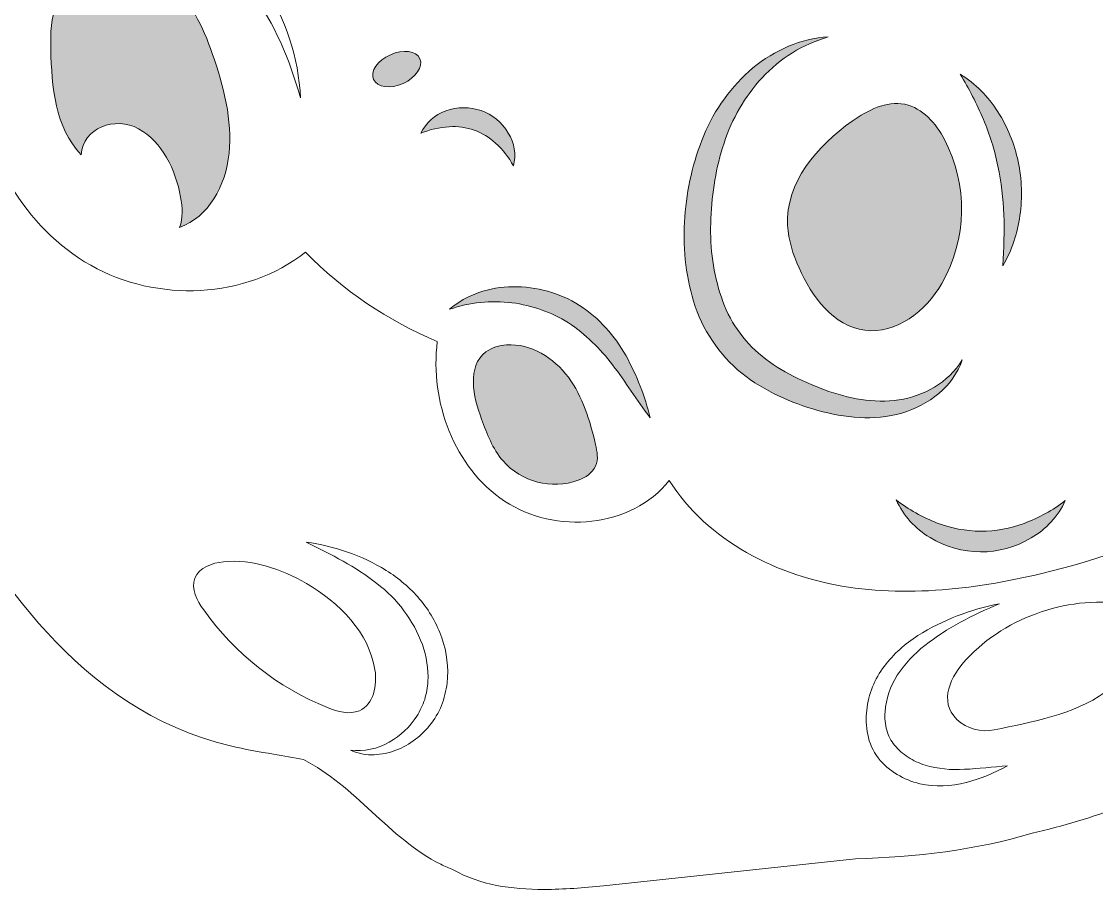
# Model space of a CAD drawing. Extents: x 0 to 872, y 0 to 1343.
# Drawn here: x 334.9 to 639.1, y 0 to 245.7 of the extents above; entities that cross this region are included whole.
import ezdxf

# ---------------------------------------------------------------- set-up
doc = ezdxf.new("R2010")
doc.units = 0
doc.header["$MEASUREMENT"] = 0
doc.layers.add('Layer 1', color=7, linetype='Continuous')

# ---------------------------------------------------------------- blocks, each defined once
blk = doc.blocks.new('block 4')
at = {"layer": 'Layer 1'}
h = blk.add_hatch(color=7, dxfattribs=at)
h.dxf.hatch_style = 2
edge = h.paths.add_edge_path()
edge.add_spline(control_points=[(376.33, 256.36), (369.33, 261.19), (362.15, 263.57), (355.06, 260.5), (351.72, 259.05), (346.88, 254.03), (345.06, 250.7), (343.06, 247), (343.06, 242.3), (343.17, 237.82), (343.41, 227.38), (344.4, 215.63), (351.75, 207.99), (352.22, 215.59), (361.41, 218.99), (368.04, 215.35), (374.67, 211.71), (378.55, 203.71), (379.91, 196.03), (380.43, 193.11), (380.65, 190.03), (379.64, 187.43), (387.76, 190.3), (392.7, 199.16), (393.64, 208.43), (394.58, 217.7), (392.12, 227.43), (388.88, 236.64), (386.25, 244.18), (382.68, 251.99), (376.33, 256.36)], knot_values=[0, 0, 0, 0, 1, 1, 1, 2, 2, 2, 3, 3, 3, 4, 4, 4, 5, 5, 5, 6, 6, 6, 7, 7, 7, 8, 8, 8, 9, 9, 9, 10, 10, 10, 10], degree=3, periodic=1)
h = blk.add_hatch(color=7, dxfattribs=at)
h.dxf.hatch_style = 2
edge = h.paths.add_edge_path()
edge.add_spline(control_points=[(594.52, 140.44), (597.55, 142.93), (599.85, 146.2), (601.16, 149.9), (597.16, 143.38), (590.16, 139.64), (583.16, 138.6), (576.16, 137.56), (568.9, 138.99), (562.16, 141.43), (555.38, 144.05), (548.71, 147.22), (543.52, 151.8), (538.3, 156.32), (534.5, 162.25), (532.58, 168.88), (530.48, 175.7), (529.62, 182.84), (530.03, 189.96), (530.24, 197.21), (531.49, 204.38), (533.72, 211.28), (535.95, 218.16), (539.63, 224.47), (544.51, 229.8), (549.56, 235.28), (556.02, 239.28), (563.19, 241.34), (555.52, 240.99), (548.03, 237.57), (541.91, 232.59), (535.81, 227.41), (531.04, 220.85), (528, 213.45), (524.98, 206.1), (523.16, 198.31), (522.62, 190.38), (521.96, 182.34), (522.8, 174.25), (525.09, 166.51), (527.55, 158.52), (532.3, 151.43), (538.75, 146.11), (541.96, 143.61), (545.43, 141.48), (549.12, 139.77), (552.7, 138.07), (556.42, 136.68), (560.24, 135.63), (567.82, 133.47), (576.16, 132.63), (584, 134.86), (587.86, 135.97), (591.44, 137.87), (594.52, 140.44)], knot_values=[0, 0, 0, 0, 1, 1, 1, 2, 2, 2, 3, 3, 3, 4, 4, 4, 5, 5, 5, 6, 6, 6, 7, 7, 7, 8, 8, 8, 9, 9, 9, 10, 10, 10, 11, 11, 11, 12, 12, 12, 13, 13, 13, 14, 14, 14, 15, 15, 15, 16, 16, 16, 17, 17, 17, 18, 18, 18, 18], degree=3, periodic=1)
h = blk.add_hatch(color=7, dxfattribs=at)
h.dxf.hatch_style = 2
edge = h.paths.add_edge_path()
edge.add_spline(control_points=[(439.28, 236.3), (435.66, 234.69), (433.54, 231.56), (434.54, 229.3), (435.54, 227.04), (439.28, 226.57), (442.9, 228.19), (446.52, 229.81), (448.64, 232.93), (447.64, 235.19), (446.64, 237.45), (442.89, 237.92), (439.28, 236.3)], knot_values=[0, 0, 0, 0, 1, 1, 1, 2, 2, 2, 3, 3, 3, 4, 4, 4, 4], degree=3, periodic=1)
h = blk.add_hatch(color=7, dxfattribs=at)
h.dxf.hatch_style = 2
edge = h.paths.add_edge_path()
edge.add_spline(control_points=[(617.49, 190.8), (618.21, 195.87), (618.03, 201.03), (616.98, 206.04), (615.94, 211.07), (613.98, 215.87), (611.21, 220.19), (608.5, 224.47), (604.87, 228.09), (600.59, 230.8), (603.07, 226.68), (605.26, 222.4), (607.15, 217.99), (608.93, 213.73), (610.3, 209.31), (611.25, 204.79), (612.19, 200.26), (612.75, 195.65), (612.91, 191.02), (613.12, 186.32), (612.91, 181.56), (612.67, 176.56), (615.19, 180.95), (616.83, 185.78), (617.49, 190.8)], knot_values=[0, 0, 0, 0, 1, 1, 1, 2, 2, 2, 3, 3, 3, 4, 4, 4, 5, 5, 5, 6, 6, 6, 7, 7, 7, 8, 8, 8, 8], degree=3, periodic=1)
h = blk.add_hatch(color=7, dxfattribs=at)
h.dxf.hatch_style = 2
edge = h.paths.add_edge_path()
edge.add_spline(control_points=[(463, 214.96), (465.24, 214.14), (467.3, 212.89), (469.06, 211.29), (471.09, 209.44), (472.8, 207.26), (474.12, 204.84), (474.95, 208), (474.42, 211.37), (472.67, 214.13), (469.06, 220.23), (461.6, 222.87), (454.95, 220.4), (451.85, 219.35), (449.31, 217.07), (447.95, 214.09), (450.49, 215.15), (453.2, 215.77), (455.95, 215.92), (458.34, 216.07), (460.74, 215.75), (463, 214.96)], knot_values=[0, 0, 0, 0, 1, 1, 1, 2, 2, 2, 3, 3, 3, 4, 4, 4, 5, 5, 5, 6, 6, 6, 7, 7, 7, 7], degree=3, periodic=1)
h = blk.add_hatch(color=7, dxfattribs=at)
h.dxf.hatch_style = 2
edge = h.paths.add_edge_path()
edge.add_spline(control_points=[(551.7, 187.98), (552.05, 183.82), (553.15, 179.75), (554.95, 175.98), (558.54, 167.78), (564.69, 159.5), (573.56, 158.3), (582.43, 157.1), (590.84, 163.73), (595.38, 171.54), (602.53, 184.12), (602.8, 199.46), (596.12, 212.29), (593.68, 216.86), (589.95, 221.23), (584.88, 222.29), (579.61, 223.35), (574.38, 220.56), (569.99, 217.48), (560.09, 210.53), (551.06, 200.05), (551.7, 187.98)], knot_values=[0, 0, 0, 0, 1, 1, 1, 2, 2, 2, 3, 3, 3, 4, 4, 4, 5, 5, 5, 6, 6, 6, 7, 7, 7, 7], degree=3, periodic=1)
h = blk.add_hatch(color=7, dxfattribs=at)
h.dxf.hatch_style = 2
edge = h.paths.add_edge_path()
edge.add_spline(control_points=[(492.84, 165.36), (487.18, 168.91), (480.62, 170.74), (473.94, 170.63), (467.4, 170.56), (460.79, 168.43), (456.06, 164.24), (461.72, 166.2), (467.76, 166.83), (473.7, 166.08), (479.38, 165.36), (484.83, 163.43), (489.7, 160.42), (494.49, 157.16), (498.71, 153.13), (502.17, 148.48), (505.83, 143.77), (509.07, 138.48), (512.81, 133.48), (511.34, 139.61), (509.04, 145.51), (505.98, 151.02), (502.83, 156.8), (498.32, 161.72), (492.84, 165.36)], knot_values=[0, 0, 0, 0, 1, 1, 1, 2, 2, 2, 3, 3, 3, 4, 4, 4, 5, 5, 5, 6, 6, 6, 7, 7, 7, 8, 8, 8, 8], degree=3, periodic=1)
h = blk.add_hatch(color=7, dxfattribs=at)
h.dxf.hatch_style = 2
edge = h.paths.add_edge_path()
edge.add_spline(control_points=[(489.66, 144.99), (485.56, 150.5), (479.03, 154.6), (472.18, 154.16), (470.07, 154.08), (468.04, 153.38), (466.32, 152.16), (460.88, 148.03), (462.72, 139.56), (465.09, 133.16), (466.62, 129.01), (468.21, 124.77), (471.09, 121.39), (476.4, 115.33), (484.88, 113.13), (492.47, 115.85), (494.47, 116.62), (496.47, 117.85), (497.37, 119.85), (498.27, 121.85), (497.78, 123.96), (497.37, 126), (495.77, 132.73), (493.75, 139.48), (489.66, 144.99)], knot_values=[0, 0, 0, 0, 1, 1, 1, 2, 2, 2, 3, 3, 3, 4, 4, 4, 5, 5, 5, 6, 6, 6, 7, 7, 7, 8, 8, 8, 8], degree=3, periodic=1)
h = blk.add_hatch(color=7, dxfattribs=at)
h.dxf.hatch_style = 2
edge = h.paths.add_edge_path()
edge.add_spline(control_points=[(606.35, 101.41), (602.15, 101.45), (598, 102.24), (594.08, 103.73), (589.9, 105.32), (585.98, 107.53), (582.46, 110.28), (584.47, 105.82), (587.82, 102.09), (592.04, 99.61), (600.81, 94.25), (611.83, 94.21), (620.65, 99.49), (624.9, 101.93), (628.28, 105.63), (630.32, 110.08), (626.78, 107.36), (622.84, 105.18), (618.65, 103.63), (614.71, 102.17), (610.55, 101.42), (606.35, 101.41)], knot_values=[0, 0, 0, 0, 1, 1, 1, 2, 2, 2, 3, 3, 3, 4, 4, 4, 5, 5, 5, 6, 6, 6, 7, 7, 7, 7], degree=3, periodic=1)
at = {"layer": 'Layer 1', "lineweight": 0}
for points, knots in [([(867.05, 496.4), (862.26, 516.8), (848.12, 533.8), (830.74, 540.35), (809.74, 553.1), (778.63, 547.24), (764.02, 527.76), (761.48, 524.36), (759.36, 520.66), (757.69, 516.76), (754.25, 522.37), (750.48, 527.77), (746.39, 532.92), (746.39, 532.92), (746.55, 532.86), (746.55, 532.86), (750.34, 544.02), (747.27, 555.86), (744.62, 563.86), (743.74, 566.53), (742.76, 569.19), (741.81, 571.77), (739.32, 578.55), (736.97, 584.95), (736.04, 591.77), (734.92, 600), (735.53, 608.85), (736.13, 617.41), (736.78, 626.81), (737.45, 636.53), (735.93, 645.86), (730.4, 679.86), (716, 699.16), (702.07, 717.86), (699.9, 720.78), (697.76, 723.65), (695.67, 726.55), (698.1, 738.37), (703.12, 776.89), (698.43, 789.77), (694.25, 801.26), (679.32, 819.01), (656.15, 821.3), (656.15, 821.3), (656.4, 821.73), (656.4, 821.73), (657.52, 821.6), (658.65, 821.53), (659.78, 821.52), (670.52, 821.52), (677.98, 827.72), (685.94, 837.45), (696.57, 850.45), (700.56, 867.07), (703.28, 883.11), (704.86, 892.4), (706.28, 903.11), (702.66, 912.87), (702.4, 913.57), (702.15, 914.27), (701.91, 914.95), (698.97, 923.23), (696.17, 931.06), (680.25, 934.65), (672.25, 1023.21), (601.84, 1092.71), (516.39, 1092.71), (430.94, 1092.71), (360.28, 1022.99), (352.49, 934.22), (338.12, 930.46), (335.41, 922.92), (332.57, 914.95), (332.33, 914.27), (332.09, 913.57), (331.83, 912.87), (328.24, 903.13), (329.63, 892.4), (331.2, 883.11), (333.93, 867.11), (337.92, 850.43), (348.55, 837.45), (356.55, 827.72), (363.96, 821.52), (374.71, 821.52), (376.08, 821.54), (377.45, 821.64), (378.8, 821.84), (379.98, 819.93), (381.2, 818.04), (382.45, 816.19), (356.94, 814.84), (340.32, 800.85), (337.87, 778.69), (334.83, 780.6), (332.05, 782.9), (329.6, 785.52), (322.83, 792.98), (319.75, 803.52), (317.03, 812.76), (317.03, 812.76), (302.85, 861.1), (302.85, 861.1), (301.16, 866.86), (299.06, 874.02), (293.46, 878.67), (292.8, 879.21), (292.11, 879.7), (291.39, 880.14), (291.25, 886.46), (292.18, 892.91), (292.99, 899.54), (293.84, 906.47), (294.62, 913.82), (293.53, 921.23), (293.02, 925.01), (291.95, 928.68), (290.37, 932.15), (288.74, 935.72), (286.42, 938.92), (283.53, 941.58), (283.25, 941.84), (282.95, 942.07), (282.66, 942.31), (283.06, 948.35), (281.05, 954.3), (277.06, 958.85), (273.93, 962.57), (269.71, 965.22), (265, 966.44), (265, 966.44), (312.44, 1312.26), (312.44, 1312.26), (313.28, 1318.43), (308.96, 1324.11), (302.8, 1324.96), (296.64, 1325.8), (290.96, 1321.49), (290.1, 1315.33), (290.1, 1315.33), (289.1, 1308.16), (289.1, 1308.16), (259.48, 1324.46), (214.1, 1342.97), (153.79, 1328.34), (136.03, 1324.02), (116.85, 1321.34), (93.44, 1319.93), (77.05, 1318.93), (53.93, 1320.24), (36.91, 1332.14), (36.91, 1332.14), (33.12, 1334.8), (33.12, 1334.8), (33.12, 1334.8), (32.36, 1330.22), (32.36, 1330.22), (27.66, 1301.8), (21.9, 1272.64), (16.33, 1244.47), (10.76, 1216.3), (5, 1187.08), (0.26, 1158.54), (0.26, 1158.54), (0, 1156.98), (0, 1156.98), (0, 1156.98), (1.17, 1155.91), (1.17, 1155.91), (34.8, 1125.06), (90.98, 1124.6), (132.17, 1129.65), (137.94, 1130.36), (143.63, 1131.13), (149.27, 1131.9), (186.8, 1137.01), (222.27, 1141.82), (263.79, 1123.72), (263.79, 1123.72), (242.23, 966.6), (242.23, 966.6), (229.09, 963.85), (216.61, 951.55), (211.23, 940.73), (205.94, 930.14), (204.12, 916.89), (205.97, 902.43), (207.21, 892.65), (211.14, 881.73), (214.6, 872.09), (215.49, 869.62), (216.34, 867.21), (217.14, 864.88), (214.53, 861.66), (212.59, 857.95), (211.41, 853.98), (209.55, 847.5), (210.01, 840.66), (210.41, 834.63), (211.56, 817.44), (214.61, 800.3), (217.55, 783.74), (218.02, 781.07), (218.49, 778.43), (218.95, 775.81), (226.14, 734.72), (246.53, 715.97), (268.12, 696.12), (274.12, 690.64), (280.26, 684.96), (286.18, 678.75), (288.48, 676.28), (290.64, 673.69), (292.66, 670.98), (296.37, 666.17), (299.87, 661.63), (306.06, 657.68), (310.63, 654.76), (317.51, 652.19), (323.58, 649.92), (326.24, 648.92), (328.75, 647.99), (330.81, 647.12), (330.81, 647.12), (341.07, 642.8), (341.07, 642.8), (341.07, 642.8), (341.98, 591.37), (341.98, 591.37), (312.47, 586.6), (282.93, 563.45), (262.43, 527.92), (246.19, 539.48), (221.69, 541.51), (204.62, 531.15), (187.51, 524.42), (173.62, 507.57), (168.89, 487.41), (164.27, 467.75), (167.77, 445.41), (178.51, 426.24), (183.85, 417.03), (189.64, 408.1), (195.87, 399.47), (204.34, 387.34), (212.35, 375.88), (218.5, 361.91), (225.68, 345.63), (234.6, 325.39), (258.33, 324.6), (260.63, 323.93), (263.01, 323.59), (265.4, 323.6), (268.17, 323.65), (270.92, 323.98), (273.62, 324.6), (273.59, 318.63), (274.74, 312.71), (277.02, 307.19), (278.3, 303.78), (279.11, 300.21), (279.42, 296.58), (279.42, 296.58), (279.7, 294.58), (279.7, 294.58), (280.87, 286.27), (279.65, 279.79), (276.05, 275.33), (259.5, 254.79), (257.12, 235.59), (260.12, 217.14), (260.5, 203.33), (264.55, 189.86), (271.87, 178.14), (275.09, 170.4), (278.87, 164.2), (283.51, 159.33), (285.37, 157.33), (287.39, 155.56), (289.35, 153.83), (291.06, 152.31), (292.68, 150.83), (294.2, 149.33), (301.86, 141.52), (306.69, 131.08), (311.35, 120.98), (312.35, 118.79), (313.35, 116.6), (314.41, 114.44), (325.52, 91.29), (350.62, 50.92), (394.03, 40.61), (398.03, 39.66), (402.19, 38.95), (406.21, 38.28), (409.09, 37.79), (411.93, 37.28), (414.68, 36.75), (429.11, 29.54), (438.94, 14.43), (453.55, 7.1), (454.73, 6.5), (455.92, 5.99), (457.1, 5.51), (464.68, 1.26), (473.62, -0.03), (482.74, -0.03), (488.38, 0.03), (494.01, 0.39), (499.61, 1.05), (499.61, 1.05), (570.93, 8.65), (570.93, 8.65), (587.93, 9.14), (605.08, 11.11), (620.93, 15.93), (638.17, 19.82), (655.03, 25.87), (669.87, 36.28), (685.24, 47.06), (697.12, 61.63), (708.61, 75.72), (717.48, 86.61), (726.61, 97.87), (734.33, 110.06), (745.39, 127.65), (753.25, 147.06), (760.86, 165.88), (765.74, 177.94), (771.27, 191.61), (771.11, 205.88), (771.03, 213.34), (769.39, 220.62), (767.82, 227.65), (766.39, 234.02), (765.03, 240.04), (764.72, 246.22), (764.22, 255.99), (766.32, 265.52), (768.54, 275.61), (770.76, 285.7), (773.01, 295.92), (772.54, 306.42), (771.83, 321.08), (768.46, 327.98), (764.92, 333.07), (766.79, 332.77), (768.68, 332.61), (770.57, 332.59), (772.96, 332.58), (775.34, 332.92), (777.64, 333.59), (801.38, 334.38), (810.3, 354.59), (817.48, 370.9), (823.63, 384.9), (831.63, 396.33), (840.1, 408.46), (846.34, 417.08), (852.13, 426.02), (857.46, 435.23), (868.17, 454.44), (871.67, 476.73), (867.05, 496.4)], [0, 0, 0, 0, 1, 1, 1, 2, 2, 2, 3, 3, 3, 4, 4, 4, 5, 5, 5, 6, 6, 6, 7, 7, 7, 8, 8, 8, 9, 9, 9, 10, 10, 10, 11, 11, 11, 12, 12, 12, 13, 13, 13, 14, 14, 14, 15, 15, 15, 16, 16, 16, 17, 17, 17, 18, 18, 18, 19, 19, 19, 20, 20, 20, 21, 21, 21, 22, 22, 22, 23, 23, 23, 24, 24, 24, 25, 25, 25, 26, 26, 26, 27, 27, 27, 28, 28, 28, 29, 29, 29, 30, 30, 30, 31, 31, 31, 32, 32, 32, 33, 33, 33, 34, 34, 34, 35, 35, 35, 36, 36, 36, 37, 37, 37, 38, 38, 38, 39, 39, 39, 40, 40, 40, 41, 41, 41, 42, 42, 42, 43, 43, 43, 44, 44, 44, 45, 45, 45, 46, 46, 46, 47, 47, 47, 48, 48, 48, 49, 49, 49, 50, 50, 50, 51, 51, 51, 52, 52, 52, 53, 53, 53, 54, 54, 54, 55, 55, 55, 56, 56, 56, 57, 57, 57, 58, 58, 58, 59, 59, 59, 60, 60, 60, 61, 61, 61, 62, 62, 62, 63, 63, 63, 64, 64, 64, 65, 65, 65, 66, 66, 66, 67, 67, 67, 68, 68, 68, 69, 69, 69, 70, 70, 70, 71, 71, 71, 72, 72, 72, 73, 73, 73, 74, 74, 74, 75, 75, 75, 76, 76, 76, 77, 77, 77, 78, 78, 78, 79, 79, 79, 80, 80, 80, 81, 81, 81, 82, 82, 82, 83, 83, 83, 84, 84, 84, 85, 85, 85, 86, 86, 86, 87, 87, 87, 88, 88, 88, 89, 89, 89, 90, 90, 90, 91, 91, 91, 92, 92, 92, 93, 93, 93, 94, 94, 94, 95, 95, 95, 96, 96, 96, 97, 97, 97, 98, 98, 98, 99, 99, 99, 100, 100, 100, 101, 101, 101, 102, 102, 102, 103, 103, 103, 104, 104, 104, 105, 105, 105, 106, 106, 106, 107, 107, 107, 108, 108, 108, 109, 109, 109, 110, 110, 110, 111, 111, 111, 112, 112, 112, 113, 113, 113, 114, 114, 114, 115, 115, 115, 116, 116, 116, 117, 117, 117, 118, 118, 118, 119, 119, 119, 120, 120, 120, 121, 121, 121, 121]), ([(766.67, 306.13), (767.15, 296.4), (765.06, 286.91), (762.84, 276.86), (760.62, 266.81), (758.35, 256.47), (758.84, 245.92), (759.18, 239.23), (760.65, 232.68), (762.07, 226.36), (762.86, 222.84), (763.63, 219.42), (764.21, 216.02), (764.21, 216.02), (763.34, 216.32), (763.34, 216.32), (760.62, 217.11), (757.73, 217.16), (754.98, 216.46), (752.26, 215.85), (749.74, 214.57), (747.65, 212.73), (745.74, 210.95), (744.14, 208.87), (742.92, 206.56), (740.74, 202.21), (739.26, 197.54), (738.54, 192.73), (737.72, 188.12), (736.96, 183.5), (736.44, 178.81), (738.3, 183.15), (739.9, 187.55), (741.44, 191.95), (742.98, 196.35), (744.44, 200.65), (746.83, 204.23), (747.95, 205.98), (749.36, 207.52), (751, 208.8), (752.53, 209.94), (754.3, 210.71), (756.17, 211.05), (759.86, 211.76), (763.61, 210.65), (765.17, 208.14), (765.17, 207.37), (765.25, 206.6), (765.26, 205.83), (765.4, 192.73), (760.1, 179.64), (755.43, 168.09), (755.43, 168.09), (751.99, 159.62), (751.99, 159.62), (747.32, 155.32), (742.44, 151.1), (737.34, 146.97), (736.64, 146.91), (735.94, 146.91), (735.24, 146.97), (731.47, 147.34), (727.86, 148.68), (724.76, 150.85), (718.37, 155), (714.97, 162.92), (713.98, 171.43), (713.13, 180.23), (714.09, 189.12), (716.82, 197.53), (719.68, 206.28), (723.55, 214.67), (728.35, 222.53), (724.29, 219.84), (720.7, 216.5), (717.73, 212.64), (714.68, 208.77), (712.17, 204.5), (710.26, 199.95), (708.36, 195.36), (706.95, 190.58), (706.03, 185.7), (705.06, 180.74), (704.73, 175.68), (705.03, 170.64), (705.27, 165.37), (706.48, 160.2), (708.6, 155.37), (709.71, 152.84), (711.15, 150.47), (712.87, 148.31), (714.63, 146.12), (716.7, 144.19), (719, 142.58), (721.31, 140.93), (723.83, 139.58), (726.49, 138.58), (697.91, 117.52), (664, 100.05), (629.18, 90.85), (609.56, 85.66), (588.99, 82.59), (568.91, 85.58), (548.83, 88.57), (529, 98.68), (518.21, 115.8), (507.56, 102.29), (485.94, 100.43), (471.61, 109.95), (457.28, 119.47), (450.49, 138.04), (452.56, 155.13), (438.56, 161.01), (425.87, 169.6), (415.22, 180.42), (398.35, 167.07), (373.22, 166.1), (354.49, 176.69), (335.76, 187.28), (323.84, 208.27), (322.55, 229.75), (321.6, 245.75), (328.25, 263.24), (340.16, 272.9), (341.61, 273.62), (343.1, 274.26), (344.62, 274.82), (354.46, 278.37), (365.51, 277.49), (375.38, 273.62), (385.39, 269.6), (394, 262.74), (400.16, 253.88), (406.49, 245.07), (410.8, 234.88), (413.85, 224.08), (413.27, 235.49), (409.68, 246.55), (403.45, 256.13), (397.1, 265.93), (388.03, 273.66), (377.35, 278.38), (371.05, 281.17), (364.24, 282.64), (357.35, 282.68), (354.4, 294.9), (355.57, 307.76), (360.68, 319.25), (347.82, 321.76), (337.17, 332.1), (332.28, 344.48), (330.04, 339.53), (327.38, 334.79), (324.33, 330.29), (320.78, 325.01), (316.64, 320.15), (312, 315.8), (307.33, 311.54), (301.95, 307.74), (295.8, 306.2), (301.8, 308.2), (306.74, 312.33), (310.97, 316.84), (315.16, 321.43), (318.83, 326.49), (321.89, 331.9), (324.96, 337.27), (327.47, 342.93), (329.39, 348.8), (329.68, 349.71), (329.95, 350.62), (330.21, 351.53), (329.17, 356.41), (329.14, 361.46), (330.15, 366.35), (331.15, 371.12), (331, 373.91), (330.21, 375.35), (339.11, 382.35), (343.82, 389.07), (350.13, 398.08), (357.75, 408.99), (368.19, 423.93), (392.47, 447.45), (423.37, 473.89), (431.75, 472.33), (454.15, 468.13), (456.43, 467.7), (458.84, 467.25), (461.41, 466.81), (458.26, 465.44), (455.28, 463.71), (452.54, 461.63), (450.95, 460.4), (449.46, 459.04), (448.09, 457.57), (446.74, 456.08), (445.52, 454.47), (444.44, 452.77), (443.44, 451.04), (442.63, 449.21), (442.04, 447.3), (441.5, 445.42), (441.26, 443.48), (441.3, 441.53), (444.3, 448.6), (449.84, 453.2), (455.91, 456.53), (461.98, 459.86), (468.84, 462.12), (475.07, 461.91), (477.95, 461.88), (480.75, 460.94), (483.07, 459.22), (485.31, 457.39), (486.82, 454.82), (487.33, 451.97), (487.93, 448.91), (487.3, 445.73), (485.58, 443.13), (483.67, 440.13), (480.78, 437.89), (477.4, 436.8), (481.49, 436.41), (485.54, 437.81), (488.52, 440.64), (490.12, 442.13), (491.39, 443.93), (492.26, 445.93), (493.13, 448.02), (493.55, 450.26), (493.49, 452.52), (493.38, 456.62), (491.84, 460.55), (489.13, 463.63), (510.43, 462.51), (539.94, 463.92), (583.92, 472.47), (614.56, 478.47), (648.34, 448.63), (657.97, 439.35), (665.84, 431.77), (671.51, 421.68), (677.51, 410.99), (678.45, 409.32), (679.4, 407.66), (680.35, 405.99), (680.35, 405.99), (680.35, 405.99), (680.35, 405.99), (680.35, 405.99), (680.35, 405.99), (680.35, 405.99), (690.43, 388.32), (701.85, 371.13), (725.15, 364.64), (725.58, 363), (726.09, 361.38), (726.69, 359.8), (729.69, 351.87), (737.78, 344.43), (747.18, 339.35), (745.27, 335.62), (743.96, 331.61), (743.27, 327.48), (741.94, 319.87), (742.97, 312.03), (746.21, 305.01), (743.29, 316.01), (745.67, 327.75), (752.65, 336.74), (753.72, 336.29), (754.79, 335.88), (755.87, 335.5), (756.52, 334.57), (757.19, 333.68), (757.87, 332.8), (762, 327.34), (765.87, 322.25), (766.65, 306.17), (766.65, 306.17), (766.67, 306.13), (766.67, 306.13)], [0, 0, 0, 0, 1, 1, 1, 2, 2, 2, 3, 3, 3, 4, 4, 4, 5, 5, 5, 6, 6, 6, 7, 7, 7, 8, 8, 8, 9, 9, 9, 10, 10, 10, 11, 11, 11, 12, 12, 12, 13, 13, 13, 14, 14, 14, 15, 15, 15, 16, 16, 16, 17, 17, 17, 18, 18, 18, 19, 19, 19, 20, 20, 20, 21, 21, 21, 22, 22, 22, 23, 23, 23, 24, 24, 24, 25, 25, 25, 26, 26, 26, 27, 27, 27, 28, 28, 28, 29, 29, 29, 30, 30, 30, 31, 31, 31, 32, 32, 32, 33, 33, 33, 34, 34, 34, 35, 35, 35, 36, 36, 36, 37, 37, 37, 38, 38, 38, 39, 39, 39, 40, 40, 40, 41, 41, 41, 42, 42, 42, 43, 43, 43, 44, 44, 44, 45, 45, 45, 46, 46, 46, 47, 47, 47, 48, 48, 48, 49, 49, 49, 50, 50, 50, 51, 51, 51, 52, 52, 52, 53, 53, 53, 54, 54, 54, 55, 55, 55, 56, 56, 56, 57, 57, 57, 58, 58, 58, 59, 59, 59, 60, 60, 60, 61, 61, 61, 62, 62, 62, 63, 63, 63, 64, 64, 64, 65, 65, 65, 66, 66, 66, 67, 67, 67, 68, 68, 68, 69, 69, 69, 70, 70, 70, 71, 71, 71, 72, 72, 72, 73, 73, 73, 74, 74, 74, 75, 75, 75, 76, 76, 76, 77, 77, 77, 78, 78, 78, 79, 79, 79, 80, 80, 80, 81, 81, 81, 82, 82, 82, 83, 83, 83, 84, 84, 84, 85, 85, 85, 86, 86, 86, 87, 87, 87, 88, 88, 88, 89, 89, 89, 90, 90, 90, 91, 91, 91, 92, 92, 92, 93, 93, 93, 94, 94, 94, 94]), ([(376.33, 256.36), (369.33, 261.19), (362.15, 263.57), (355.06, 260.5), (351.72, 259.05), (346.88, 254.03), (345.06, 250.7), (343.06, 247), (343.06, 242.3), (343.17, 237.82), (343.41, 227.38), (344.4, 215.63), (351.75, 207.99), (352.22, 215.59), (361.41, 218.99), (368.04, 215.35), (374.67, 211.71), (378.55, 203.71), (379.91, 196.03), (380.43, 193.11), (380.65, 190.03), (379.64, 187.43), (387.76, 190.3), (392.7, 199.16), (393.64, 208.43), (394.58, 217.7), (392.12, 227.43), (388.88, 236.64), (386.25, 244.18), (382.68, 251.99), (376.33, 256.36)], [0, 0, 0, 0, 1, 1, 1, 2, 2, 2, 3, 3, 3, 4, 4, 4, 5, 5, 5, 6, 6, 6, 7, 7, 7, 8, 8, 8, 9, 9, 9, 10, 10, 10, 10]), ([(594.52, 140.44), (597.55, 142.93), (599.85, 146.2), (601.16, 149.9), (597.16, 143.38), (590.16, 139.64), (583.16, 138.6), (576.16, 137.56), (568.9, 138.99), (562.16, 141.43), (555.38, 144.05), (548.71, 147.22), (543.52, 151.8), (538.3, 156.32), (534.5, 162.25), (532.58, 168.88), (530.48, 175.7), (529.62, 182.84), (530.03, 189.96), (530.24, 197.21), (531.49, 204.38), (533.72, 211.28), (535.95, 218.16), (539.63, 224.47), (544.51, 229.8), (549.56, 235.28), (556.02, 239.28), (563.19, 241.34), (555.52, 240.99), (548.03, 237.57), (541.91, 232.59), (535.81, 227.41), (531.04, 220.85), (528, 213.45), (524.98, 206.1), (523.16, 198.31), (522.62, 190.38), (521.96, 182.34), (522.8, 174.25), (525.09, 166.51), (527.55, 158.52), (532.3, 151.43), (538.75, 146.11), (541.96, 143.61), (545.43, 141.48), (549.12, 139.77), (552.7, 138.07), (556.42, 136.68), (560.24, 135.63), (567.82, 133.47), (576.16, 132.63), (584, 134.86), (587.86, 135.97), (591.44, 137.87), (594.52, 140.44)], [0, 0, 0, 0, 1, 1, 1, 2, 2, 2, 3, 3, 3, 4, 4, 4, 5, 5, 5, 6, 6, 6, 7, 7, 7, 8, 8, 8, 9, 9, 9, 10, 10, 10, 11, 11, 11, 12, 12, 12, 13, 13, 13, 14, 14, 14, 15, 15, 15, 16, 16, 16, 17, 17, 17, 18, 18, 18, 18]), ([(439.28, 236.3), (435.66, 234.69), (433.54, 231.56), (434.54, 229.3), (435.54, 227.04), (439.28, 226.57), (442.9, 228.19), (446.52, 229.81), (448.64, 232.93), (447.64, 235.19), (446.64, 237.45), (442.89, 237.92), (439.28, 236.3)], [0, 0, 0, 0, 1, 1, 1, 2, 2, 2, 3, 3, 3, 4, 4, 4, 4]), ([(617.49, 190.8), (618.21, 195.87), (618.03, 201.03), (616.98, 206.04), (615.94, 211.07), (613.98, 215.87), (611.21, 220.19), (608.5, 224.47), (604.87, 228.09), (600.59, 230.8), (603.07, 226.68), (605.26, 222.4), (607.15, 217.99), (608.93, 213.73), (610.3, 209.31), (611.25, 204.79), (612.19, 200.26), (612.75, 195.65), (612.91, 191.02), (613.12, 186.32), (612.91, 181.56), (612.67, 176.56), (615.19, 180.95), (616.83, 185.78), (617.49, 190.8)], [0, 0, 0, 0, 1, 1, 1, 2, 2, 2, 3, 3, 3, 4, 4, 4, 5, 5, 5, 6, 6, 6, 7, 7, 7, 8, 8, 8, 8]), ([(463, 214.96), (465.24, 214.14), (467.3, 212.89), (469.06, 211.29), (471.09, 209.44), (472.8, 207.26), (474.12, 204.84), (474.95, 208), (474.42, 211.37), (472.67, 214.13), (469.06, 220.23), (461.6, 222.87), (454.95, 220.4), (451.85, 219.35), (449.31, 217.07), (447.95, 214.09), (450.49, 215.15), (453.2, 215.77), (455.95, 215.92), (458.34, 216.07), (460.74, 215.75), (463, 214.96)], [0, 0, 0, 0, 1, 1, 1, 2, 2, 2, 3, 3, 3, 4, 4, 4, 5, 5, 5, 6, 6, 6, 7, 7, 7, 7]), ([(551.7, 187.98), (552.05, 183.82), (553.15, 179.75), (554.95, 175.98), (558.54, 167.78), (564.69, 159.5), (573.56, 158.3), (582.43, 157.1), (590.84, 163.73), (595.38, 171.54), (602.53, 184.12), (602.8, 199.46), (596.12, 212.29), (593.68, 216.86), (589.95, 221.23), (584.88, 222.29), (579.61, 223.35), (574.38, 220.56), (569.99, 217.48), (560.09, 210.53), (551.06, 200.05), (551.7, 187.98)], [0, 0, 0, 0, 1, 1, 1, 2, 2, 2, 3, 3, 3, 4, 4, 4, 5, 5, 5, 6, 6, 6, 7, 7, 7, 7]), ([(492.84, 165.36), (487.18, 168.91), (480.62, 170.74), (473.94, 170.63), (467.4, 170.56), (460.79, 168.43), (456.06, 164.24), (461.72, 166.2), (467.76, 166.83), (473.7, 166.08), (479.38, 165.36), (484.83, 163.43), (489.7, 160.42), (494.49, 157.16), (498.71, 153.13), (502.17, 148.48), (505.83, 143.77), (509.07, 138.48), (512.81, 133.48), (511.34, 139.61), (509.04, 145.51), (505.98, 151.02), (502.83, 156.8), (498.32, 161.72), (492.84, 165.36)], [0, 0, 0, 0, 1, 1, 1, 2, 2, 2, 3, 3, 3, 4, 4, 4, 5, 5, 5, 6, 6, 6, 7, 7, 7, 8, 8, 8, 8]), ([(489.66, 144.99), (485.56, 150.5), (479.03, 154.6), (472.18, 154.16), (470.07, 154.08), (468.04, 153.38), (466.32, 152.16), (460.88, 148.03), (462.72, 139.56), (465.09, 133.16), (466.62, 129.01), (468.21, 124.77), (471.09, 121.39), (476.4, 115.33), (484.88, 113.13), (492.47, 115.85), (494.47, 116.62), (496.47, 117.85), (497.37, 119.85), (498.27, 121.85), (497.78, 123.96), (497.37, 126), (495.77, 132.73), (493.75, 139.48), (489.66, 144.99)], [0, 0, 0, 0, 1, 1, 1, 2, 2, 2, 3, 3, 3, 4, 4, 4, 5, 5, 5, 6, 6, 6, 7, 7, 7, 8, 8, 8, 8]), ([(606.35, 101.41), (602.15, 101.45), (598, 102.24), (594.08, 103.73), (589.9, 105.32), (585.98, 107.53), (582.46, 110.28), (584.47, 105.82), (587.82, 102.09), (592.04, 99.61), (600.81, 94.25), (611.83, 94.21), (620.65, 99.49), (624.9, 101.93), (628.28, 105.63), (630.32, 110.08), (626.78, 107.36), (622.84, 105.18), (618.65, 103.63), (614.71, 102.17), (610.55, 101.42), (606.35, 101.41)], [0, 0, 0, 0, 1, 1, 1, 2, 2, 2, 3, 3, 3, 4, 4, 4, 5, 5, 5, 6, 6, 6, 7, 7, 7, 7]), ([(455.34, 58.43), (455.07, 56.25), (454.54, 54.1), (453.75, 52.05), (452.92, 50.02), (451.79, 48.12), (450.4, 46.41), (447.72, 43.05), (444.14, 40.52), (440.08, 39.1), (438.08, 38.45), (436, 38.11), (433.9, 38.1), (431.86, 38.16), (429.85, 38.6), (427.98, 39.41), (431.8, 38.98), (435.66, 39.79), (438.98, 41.72), (442.14, 43.5), (444.81, 46.03), (446.77, 49.08), (447.69, 50.57), (448.43, 52.15), (449, 53.8), (449.5, 55.46), (449.81, 57.17), (449.9, 58.9), (450.08, 62.44), (449.55, 65.97), (448.33, 69.3), (445.78, 76.19), (441.31, 82.2), (435.44, 86.63), (429.53, 91.31), (422.56, 94.84), (415.44, 98.32), (423.46, 97.26), (431.18, 94.53), (438.09, 90.32), (441.64, 88.11), (444.84, 85.37), (447.57, 82.2), (450.31, 78.94), (452.44, 75.21), (453.87, 71.2), (455.28, 67.1), (455.8, 62.74), (455.38, 58.42), (455.38, 58.42), (455.34, 58.43), (455.34, 58.43)], [0, 0, 0, 0, 1, 1, 1, 2, 2, 2, 3, 3, 3, 4, 4, 4, 5, 5, 5, 6, 6, 6, 7, 7, 7, 8, 8, 8, 9, 9, 9, 10, 10, 10, 11, 11, 11, 12, 12, 12, 13, 13, 13, 14, 14, 14, 15, 15, 15, 16, 16, 16, 17, 17, 17, 17]), ([(421.46, 51.49), (407.39, 57.16), (395.25, 66.75), (386.46, 79.11), (384.58, 81.76), (382.8, 85.11), (383.97, 88.11), (385.14, 91.11), (388.8, 92.44), (392.07, 92.75), (400.25, 93.54), (408.42, 90.75), (415.54, 86.59), (424.85, 81.19), (433.23, 72.75), (434.92, 62.12), (435.62, 57.75), (434.57, 52.38), (430.51, 50.6), (427.67, 49.35), (424.38, 50.33), (421.5, 51.48), (421.5, 51.48), (421.46, 51.49), (421.46, 51.49)], [0, 0, 0, 0, 1, 1, 1, 2, 2, 2, 3, 3, 3, 4, 4, 4, 5, 5, 5, 6, 6, 6, 7, 7, 7, 8, 8, 8, 8]), ([(654, 72.13), (652.09, 65.57), (647.35, 59.73), (641.62, 55.8), (632.42, 49.49), (620.98, 47.29), (610.19, 45.2), (606.4, 44.38), (602.45, 45.47), (599.62, 48.11), (594.33, 53.3), (597.95, 60.44), (602.28, 65.11), (613.85, 77.54), (631.91, 83.43), (648.62, 80.69), (652.31, 80.06), (654.8, 76.56), (654.17, 72.87), (654.13, 72.62), (654.07, 72.37), (654, 72.13)], [0, 0, 0, 0, 1, 1, 1, 2, 2, 2, 3, 3, 3, 4, 4, 4, 5, 5, 5, 6, 6, 6, 7, 7, 7, 7]), ([(602.28, 30.31), (597.99, 29.15), (593.48, 29.01), (589.12, 29.92), (586.86, 30.45), (584.71, 31.34), (582.73, 32.55), (580.67, 33.76), (578.86, 35.34), (577.39, 37.21), (575.87, 39.16), (574.84, 41.45), (574.39, 43.88), (573.96, 46.15), (573.86, 48.48), (574.11, 50.78), (574.61, 55.29), (576.34, 59.58), (579.11, 63.18), (581.72, 66.63), (584.93, 69.57), (588.59, 71.88), (595.67, 76.25), (603.48, 79.29), (611.65, 80.88), (604.13, 77.66), (596.78, 74.01), (590.59, 69.08), (587.55, 66.69), (584.91, 63.83), (582.76, 60.62), (580.76, 57.52), (579.57, 53.98), (579.3, 50.3), (579.17, 48.53), (579.33, 46.76), (579.77, 45.04), (580.22, 43.49), (580.98, 42.05), (582, 40.8), (583.1, 39.5), (584.39, 38.36), (585.82, 37.43), (587.32, 36.48), (588.93, 35.73), (590.62, 35.18), (594.24, 34.15), (598.02, 33.75), (601.78, 34), (605.72, 34.16), (609.78, 34.71), (613.96, 35), (610.29, 32.96), (606.38, 31.39), (602.32, 30.3), (602.32, 30.3), (602.28, 30.31), (602.28, 30.31)], [0, 0, 0, 0, 1, 1, 1, 2, 2, 2, 3, 3, 3, 4, 4, 4, 5, 5, 5, 6, 6, 6, 7, 7, 7, 8, 8, 8, 9, 9, 9, 10, 10, 10, 11, 11, 11, 12, 12, 12, 13, 13, 13, 14, 14, 14, 15, 15, 15, 16, 16, 16, 17, 17, 17, 18, 18, 18, 19, 19, 19, 19])]:
    blk.add_open_spline(points, degree=3, knots=knots, dxfattribs=at)
blk = doc.blocks.new('block 3')
at = {"layer": 'Layer 1'}
blk.add_blockref('block 4', (0, 0), dxfattribs=at)

msp = doc.modelspace()

# ---------------------------------------------------------------- block references
at = {"layer": 'Layer 1'}
msp.add_blockref('block 3', (0, 0), dxfattribs=at)

doc.saveas('drawing.dxf')
